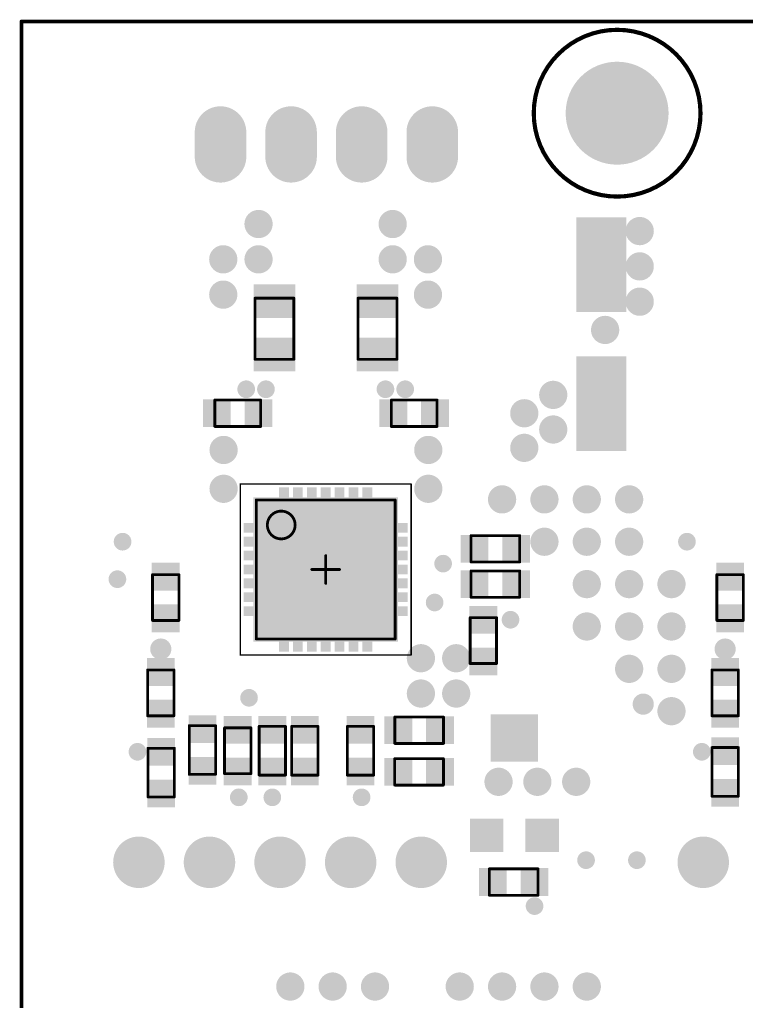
# Model space of a CAD drawing. Header units: millimetres. Extents: x 213 to 316, y 2 to 74.
# Drawn here: x 213.44 to 239.59, y 38.39 to 73.71 of the extents above; entities that cross this region are included whole.
import ezdxf

# ---------------------------------------------------------------- set-up
doc = ezdxf.new("R2010")
doc.units = ezdxf.units.MM
for name, color, linetype in [('BottomSolder', 6, 'Continuous'), ('KeepOutLayer', 6, 'Continuous'), ('Mechanical13', 56, 'Continuous'), ('Mechanical15', 56, 'Continuous'), ('MultiLayer', 9, 'Continuous'), ('TopPaste', 8, 'Continuous'), ('TopSolder', 216, 'Continuous')]:
    doc.layers.add(name, color=color, linetype=linetype)

msp = doc.modelspace()

# ---------------------------------------------------------------- linework, layer by layer
at = {"layer": 'BottomSolder'}
for points, const_width in [([(234.015, 70.341, 1), (235.867, 70.341, 1)], 1.852), ([(220.205, 69.662, 1), (221.133, 69.662, 1)], 0.927), ([(222.745, 69.662, 1), (223.673, 69.662, 1)], 0.927), ([(225.285, 69.662, 1), (226.213, 69.662, 1)], 0.927), ([(227.825, 69.662, 1), (228.753, 69.662, 1)], 0.927), ([(220.205, 68.773, 1), (221.133, 68.773, 1)], 0.927), ([(222.745, 68.773, 1), (223.673, 68.773, 1)], 0.927), ([(225.285, 68.773, 1), (226.213, 68.773, 1)], 0.927), ([(227.825, 68.773, 1), (228.753, 68.773, 1)], 0.927), ([(217.269, 43.392, 1), (218.195, 43.392, 1)], 0.927), ([(219.809, 43.392, 1), (220.735, 43.392, 1)], 0.927), ([(222.349, 43.392, 1), (223.275, 43.392, 1)], 0.927), ([(224.889, 43.392, 1), (225.815, 43.392, 1)], 0.927), ([(227.429, 43.392, 1), (228.355, 43.392, 1)], 0.927), ([(237.577, 43.392, 1), (238.503, 43.392, 1)], 0.927)]:
    msp.add_lwpolyline(points, format="xyb", close=True, dxfattribs=dict(at, const_width=const_width))
at = {"layer": 'BottomSolder', "const_width": 1.854}
for points in [[(220.669, 68.773), (220.669, 69.662)], [(223.209, 68.773), (223.209, 69.662)], [(225.749, 68.773), (225.749, 69.662)], [(228.289, 68.773), (228.289, 69.662)]]:
    msp.add_lwpolyline(points, dxfattribs=at)
at = {"layer": 'BottomSolder'}
msp.add_solid([(221.854, 51.326), (227.054, 51.326), (221.854, 56.526), (227.054, 56.526)], dxfattribs=at)
at = {"layer": 'KeepOutLayer', "const_width": 0.127}
for points in [[(213.504, 1.965), (213.504, 73.643)], [(213.504, 73.643), (314.9, 73.643)]]:
    msp.add_lwpolyline(points, dxfattribs=at)
at = {"layer": 'KeepOutLayer'}
for points, const_width in [([(213.472, 73.643, 1), (213.535, 73.643, 1)], 0.0635), ([(213.472, 73.643, 1), (213.535, 73.643, 1)], 0.0635), ([(237.941, 70.341, 1), (231.941, 70.341, 1)], 0.15), ([(231.904, 70.341, 1), (231.979, 70.341, 1)], 0.075), ([(237.904, 70.341, 1), (237.979, 70.341, 1)], 0.075)]:
    msp.add_lwpolyline(points, format="xyb", close=True, dxfattribs=dict(at, const_width=const_width))
at = {"layer": 'Mechanical13', "const_width": 0.1}
for points in [[(221.909, 61.487), (221.909, 63.687)], [(221.909, 63.687), (223.309, 63.687)], [(223.309, 61.487), (223.309, 63.687)], [(225.617, 61.487), (225.617, 63.687)], [(225.617, 63.687), (227.017, 63.687)], [(227.017, 61.487), (227.017, 63.687)], [(221.909, 61.487), (223.309, 61.487)], [(225.617, 61.487), (227.017, 61.487)], [(220.463, 59.071), (220.463, 60.021)], [(220.463, 60.021), (222.113, 60.021)], [(222.113, 59.071), (222.113, 60.021)], [(226.813, 59.071), (226.813, 60.021)], [(226.813, 60.021), (228.463, 60.021)], [(228.463, 59.071), (228.463, 60.021)], [(220.463, 59.071), (222.113, 59.071)], [(226.813, 59.071), (228.463, 59.071)], [(221.954, 56.426), (226.954, 56.426)], [(221.954, 51.426), (221.954, 56.426)], [(226.954, 51.426), (226.954, 56.426)], [(229.683, 55.145), (231.436, 55.145)], [(229.683, 54.195), (229.683, 55.145)], [(231.436, 54.195), (231.436, 55.145)], [(229.683, 54.195), (231.436, 54.195)], [(218.222, 53.742), (219.172, 53.742)], [(218.222, 52.092), (218.222, 53.742)], [(219.172, 52.092), (219.172, 53.742)], [(229.683, 53.875), (231.436, 53.875)], [(229.683, 52.925), (229.683, 53.875)], [(231.436, 52.925), (231.436, 53.875)], [(238.53, 53.742), (239.48, 53.742)], [(238.53, 52.092), (238.53, 53.742)], [(239.48, 52.092), (239.48, 53.742)], [(229.683, 52.925), (231.436, 52.925)], [(218.222, 52.092), (219.172, 52.092)], [(229.652, 52.193), (230.602, 52.193)], [(229.652, 50.543), (229.652, 52.193)], [(230.602, 50.543), (230.602, 52.193)], [(238.53, 52.092), (239.48, 52.092)], [(221.954, 51.426), (226.954, 51.426)], [(229.652, 50.543), (230.602, 50.543)], [(218.044, 50.313), (218.994, 50.313)], [(218.044, 48.663), (218.044, 50.313)], [(218.994, 48.663), (218.994, 50.313)], [(238.352, 50.313), (239.302, 50.313)], [(238.352, 48.663), (238.352, 50.313)], [(239.302, 48.663), (239.302, 50.313)], [(218.044, 48.663), (218.994, 48.663)], [(226.94, 48.617), (228.693, 48.617)], [(226.94, 47.667), (226.94, 48.617)], [(228.693, 47.667), (228.693, 48.617)], [(238.352, 48.663), (239.302, 48.663)], [(219.543, 48.308), (220.493, 48.308)], [(219.543, 46.555), (219.543, 48.308)], [(220.493, 46.555), (220.493, 48.308)], [(220.813, 48.23), (221.763, 48.23)], [(220.813, 46.58), (220.813, 48.23)], [(221.763, 46.58), (221.763, 48.23)], [(222.058, 48.281), (223.008, 48.281)], [(222.058, 46.528), (222.058, 48.281)], [(223.008, 46.528), (223.008, 48.281)], [(223.226, 48.281), (224.176, 48.281)], [(223.226, 46.528), (223.226, 48.281)], [(224.176, 46.528), (224.176, 48.281)], [(225.233, 48.281), (226.183, 48.281)], [(225.233, 46.528), (225.233, 48.281)], [(226.183, 46.528), (226.183, 48.281)], [(226.94, 47.667), (228.693, 47.667)], [(218.058, 47.495), (219.008, 47.495)], [(218.058, 45.742), (218.058, 47.495)], [(219.008, 45.742), (219.008, 47.495)], [(238.352, 47.52), (239.302, 47.52)], [(238.352, 45.768), (238.352, 47.52)], [(239.302, 45.768), (239.302, 47.52)], [(226.939, 47.118), (228.691, 47.118)], [(226.939, 46.168), (226.939, 47.118)], [(228.691, 46.168), (228.691, 47.118)], [(220.813, 46.58), (221.763, 46.58)], [(219.543, 46.555), (220.493, 46.555)], [(222.058, 46.528), (223.008, 46.528)], [(223.226, 46.528), (224.176, 46.528)], [(225.233, 46.528), (226.183, 46.528)], [(226.939, 46.168), (228.691, 46.168)], [(218.058, 45.742), (219.008, 45.742)], [(238.352, 45.768), (239.302, 45.768)], [(230.342, 42.206), (230.342, 43.156)], [(230.342, 43.156), (232.095, 43.156)], [(232.095, 42.206), (232.095, 43.156)], [(230.342, 42.206), (232.095, 42.206)]]:
    msp.add_lwpolyline(points, dxfattribs=at)
at = {"layer": 'Mechanical13'}
for points, const_width in [([(221.884, 63.687, 1), (221.934, 63.687, 1)], 0.05), ([(221.884, 63.687, 1), (221.934, 63.687, 1)], 0.05), ([(223.284, 63.687, 1), (223.334, 63.687, 1)], 0.05), ([(223.284, 63.687, 1), (223.334, 63.687, 1)], 0.05), ([(225.592, 63.687, 1), (225.642, 63.687, 1)], 0.05), ([(225.592, 63.687, 1), (225.642, 63.687, 1)], 0.05), ([(226.992, 63.687, 1), (227.042, 63.687, 1)], 0.05), ([(226.992, 63.687, 1), (227.042, 63.687, 1)], 0.05), ([(221.884, 61.487, 1), (221.934, 61.487, 1)], 0.05), ([(221.884, 61.487, 1), (221.934, 61.487, 1)], 0.05), ([(223.284, 61.487, 1), (223.334, 61.487, 1)], 0.05), ([(223.284, 61.487, 1), (223.334, 61.487, 1)], 0.05), ([(225.592, 61.487, 1), (225.642, 61.487, 1)], 0.05), ([(225.592, 61.487, 1), (225.642, 61.487, 1)], 0.05), ([(226.992, 61.487, 1), (227.042, 61.487, 1)], 0.05), ([(226.992, 61.487, 1), (227.042, 61.487, 1)], 0.05), ([(220.438, 60.021, 1), (220.488, 60.021, 1)], 0.05), ([(220.438, 60.021, 1), (220.488, 60.021, 1)], 0.05), ([(222.088, 60.021, 1), (222.138, 60.021, 1)], 0.05), ([(222.088, 60.021, 1), (222.138, 60.021, 1)], 0.05), ([(226.788, 60.021, 1), (226.838, 60.021, 1)], 0.05), ([(226.788, 60.021, 1), (226.838, 60.021, 1)], 0.05), ([(228.438, 60.021, 1), (228.488, 60.021, 1)], 0.05), ([(228.438, 60.021, 1), (228.488, 60.021, 1)], 0.05), ([(220.438, 59.071, 1), (220.488, 59.071, 1)], 0.05), ([(220.438, 59.071, 1), (220.488, 59.071, 1)], 0.05), ([(222.088, 59.071, 1), (222.138, 59.071, 1)], 0.05), ([(222.088, 59.071, 1), (222.138, 59.071, 1)], 0.05), ([(226.788, 59.071, 1), (226.838, 59.071, 1)], 0.05), ([(226.788, 59.071, 1), (226.838, 59.071, 1)], 0.05), ([(228.438, 59.071, 1), (228.488, 59.071, 1)], 0.05), ([(228.438, 59.071, 1), (228.488, 59.071, 1)], 0.05), ([(221.929, 56.426, 1), (221.979, 56.426, 1)], 0.05), ([(221.929, 56.426, 1), (221.979, 56.426, 1)], 0.05), ([(226.929, 56.426, 1), (226.979, 56.426, 1)], 0.05), ([(226.929, 56.426, 1), (226.979, 56.426, 1)], 0.05), ([(223.354, 55.526, 1), (222.354, 55.526, 1)], 0.1), ([(222.329, 55.526, 1), (222.379, 55.526, 1)], 0.05), ([(223.329, 55.526, 1), (223.379, 55.526, 1)], 0.05), ([(229.658, 55.145, 1), (229.708, 55.145, 1)], 0.05), ([(229.658, 55.145, 1), (229.708, 55.145, 1)], 0.05), ([(231.411, 55.145, 1), (231.461, 55.145, 1)], 0.05), ([(231.411, 55.145, 1), (231.461, 55.145, 1)], 0.05), ([(229.658, 54.195, 1), (229.708, 54.195, 1)], 0.05), ([(229.658, 54.195, 1), (229.708, 54.195, 1)], 0.05), ([(231.411, 54.195, 1), (231.461, 54.195, 1)], 0.05), ([(231.411, 54.195, 1), (231.461, 54.195, 1)], 0.05), ([(218.197, 53.742, 1), (218.247, 53.742, 1)], 0.05), ([(218.197, 53.742, 1), (218.247, 53.742, 1)], 0.05), ([(219.147, 53.742, 1), (219.197, 53.742, 1)], 0.05), ([(219.147, 53.742, 1), (219.197, 53.742, 1)], 0.05), ([(229.658, 53.875, 1), (229.708, 53.875, 1)], 0.05), ([(229.658, 53.875, 1), (229.708, 53.875, 1)], 0.05), ([(231.411, 53.875, 1), (231.461, 53.875, 1)], 0.05), ([(231.411, 53.875, 1), (231.461, 53.875, 1)], 0.05), ([(238.505, 53.742, 1), (238.555, 53.742, 1)], 0.05), ([(238.505, 53.742, 1), (238.555, 53.742, 1)], 0.05), ([(239.455, 53.742, 1), (239.505, 53.742, 1)], 0.05), ([(239.455, 53.742, 1), (239.505, 53.742, 1)], 0.05), ([(229.658, 52.925, 1), (229.708, 52.925, 1)], 0.05), ([(229.658, 52.925, 1), (229.708, 52.925, 1)], 0.05), ([(231.411, 52.925, 1), (231.461, 52.925, 1)], 0.05), ([(231.411, 52.925, 1), (231.461, 52.925, 1)], 0.05), ([(218.197, 52.092, 1), (218.247, 52.092, 1)], 0.05), ([(218.197, 52.092, 1), (218.247, 52.092, 1)], 0.05), ([(219.147, 52.092, 1), (219.197, 52.092, 1)], 0.05), ([(219.147, 52.092, 1), (219.197, 52.092, 1)], 0.05), ([(229.627, 52.193, 1), (229.677, 52.193, 1)], 0.05), ([(229.627, 52.193, 1), (229.677, 52.193, 1)], 0.05), ([(230.577, 52.193, 1), (230.627, 52.193, 1)], 0.05), ([(230.577, 52.193, 1), (230.627, 52.193, 1)], 0.05), ([(238.505, 52.092, 1), (238.555, 52.092, 1)], 0.05), ([(238.505, 52.092, 1), (238.555, 52.092, 1)], 0.05), ([(239.455, 52.092, 1), (239.505, 52.092, 1)], 0.05), ([(239.455, 52.092, 1), (239.505, 52.092, 1)], 0.05), ([(221.929, 51.426, 1), (221.979, 51.426, 1)], 0.05), ([(221.929, 51.426, 1), (221.979, 51.426, 1)], 0.05), ([(226.929, 51.426, 1), (226.979, 51.426, 1)], 0.05), ([(226.929, 51.426, 1), (226.979, 51.426, 1)], 0.05), ([(229.627, 50.543, 1), (229.677, 50.543, 1)], 0.05), ([(229.627, 50.543, 1), (229.677, 50.543, 1)], 0.05), ([(230.577, 50.543, 1), (230.627, 50.543, 1)], 0.05), ([(230.577, 50.543, 1), (230.627, 50.543, 1)], 0.05), ([(218.019, 50.313, 1), (218.069, 50.313, 1)], 0.05), ([(218.019, 50.313, 1), (218.069, 50.313, 1)], 0.05), ([(218.969, 50.313, 1), (219.019, 50.313, 1)], 0.05), ([(218.969, 50.313, 1), (219.019, 50.313, 1)], 0.05), ([(238.327, 50.313, 1), (238.377, 50.313, 1)], 0.05), ([(238.327, 50.313, 1), (238.377, 50.313, 1)], 0.05), ([(239.277, 50.313, 1), (239.327, 50.313, 1)], 0.05), ([(239.277, 50.313, 1), (239.327, 50.313, 1)], 0.05), ([(218.019, 48.663, 1), (218.069, 48.663, 1)], 0.05), ([(218.019, 48.663, 1), (218.069, 48.663, 1)], 0.05), ([(218.969, 48.663, 1), (219.019, 48.663, 1)], 0.05), ([(218.969, 48.663, 1), (219.019, 48.663, 1)], 0.05), ([(226.915, 48.617, 1), (226.965, 48.617, 1)], 0.05), ([(226.915, 48.617, 1), (226.965, 48.617, 1)], 0.05), ([(228.668, 48.617, 1), (228.718, 48.617, 1)], 0.05), ([(228.668, 48.617, 1), (228.718, 48.617, 1)], 0.05), ([(238.327, 48.663, 1), (238.377, 48.663, 1)], 0.05), ([(238.327, 48.663, 1), (238.377, 48.663, 1)], 0.05), ([(239.277, 48.663, 1), (239.327, 48.663, 1)], 0.05), ([(239.277, 48.663, 1), (239.327, 48.663, 1)], 0.05), ([(219.518, 48.308, 1), (219.568, 48.308, 1)], 0.05), ([(219.518, 48.308, 1), (219.568, 48.308, 1)], 0.05), ([(220.468, 48.308, 1), (220.518, 48.308, 1)], 0.05), ([(220.468, 48.308, 1), (220.518, 48.308, 1)], 0.05), ([(220.788, 48.23, 1), (220.838, 48.23, 1)], 0.05), ([(220.788, 48.23, 1), (220.838, 48.23, 1)], 0.05), ([(221.738, 48.23, 1), (221.788, 48.23, 1)], 0.05), ([(221.738, 48.23, 1), (221.788, 48.23, 1)], 0.05), ([(222.033, 48.281, 1), (222.083, 48.281, 1)], 0.05), ([(222.033, 48.281, 1), (222.083, 48.281, 1)], 0.05), ([(222.983, 48.281, 1), (223.033, 48.281, 1)], 0.05), ([(222.983, 48.281, 1), (223.033, 48.281, 1)], 0.05), ([(223.201, 48.281, 1), (223.251, 48.281, 1)], 0.05), ([(223.201, 48.281, 1), (223.251, 48.281, 1)], 0.05), ([(224.151, 48.281, 1), (224.201, 48.281, 1)], 0.05), ([(224.151, 48.281, 1), (224.201, 48.281, 1)], 0.05), ([(225.208, 48.281, 1), (225.258, 48.281, 1)], 0.05), ([(225.208, 48.281, 1), (225.258, 48.281, 1)], 0.05), ([(226.158, 48.281, 1), (226.208, 48.281, 1)], 0.05), ([(226.158, 48.281, 1), (226.208, 48.281, 1)], 0.05), ([(226.915, 47.667, 1), (226.965, 47.667, 1)], 0.05), ([(226.915, 47.667, 1), (226.965, 47.667, 1)], 0.05), ([(228.668, 47.667, 1), (228.718, 47.667, 1)], 0.05), ([(228.668, 47.667, 1), (228.718, 47.667, 1)], 0.05), ([(218.033, 47.495, 1), (218.083, 47.495, 1)], 0.05), ([(218.033, 47.495, 1), (218.083, 47.495, 1)], 0.05), ([(218.983, 47.495, 1), (219.033, 47.495, 1)], 0.05), ([(218.983, 47.495, 1), (219.033, 47.495, 1)], 0.05), ([(238.327, 47.52, 1), (238.377, 47.52, 1)], 0.05), ([(238.327, 47.52, 1), (238.377, 47.52, 1)], 0.05), ([(239.277, 47.52, 1), (239.327, 47.52, 1)], 0.05), ([(239.277, 47.52, 1), (239.327, 47.52, 1)], 0.05), ([(226.914, 47.118, 1), (226.964, 47.118, 1)], 0.05), ([(226.914, 47.118, 1), (226.964, 47.118, 1)], 0.05), ([(228.666, 47.118, 1), (228.716, 47.118, 1)], 0.05), ([(228.666, 47.118, 1), (228.716, 47.118, 1)], 0.05), ([(220.788, 46.58, 1), (220.838, 46.58, 1)], 0.05), ([(220.788, 46.58, 1), (220.838, 46.58, 1)], 0.05), ([(221.738, 46.58, 1), (221.788, 46.58, 1)], 0.05), ([(221.738, 46.58, 1), (221.788, 46.58, 1)], 0.05), ([(219.518, 46.555, 1), (219.568, 46.555, 1)], 0.05), ([(219.518, 46.555, 1), (219.568, 46.555, 1)], 0.05), ([(220.468, 46.555, 1), (220.518, 46.555, 1)], 0.05), ([(220.468, 46.555, 1), (220.518, 46.555, 1)], 0.05), ([(222.033, 46.528, 1), (222.083, 46.528, 1)], 0.05), ([(222.033, 46.528, 1), (222.083, 46.528, 1)], 0.05), ([(222.983, 46.528, 1), (223.033, 46.528, 1)], 0.05), ([(222.983, 46.528, 1), (223.033, 46.528, 1)], 0.05), ([(223.201, 46.528, 1), (223.251, 46.528, 1)], 0.05), ([(223.201, 46.528, 1), (223.251, 46.528, 1)], 0.05), ([(224.151, 46.528, 1), (224.201, 46.528, 1)], 0.05), ([(224.151, 46.528, 1), (224.201, 46.528, 1)], 0.05), ([(225.208, 46.528, 1), (225.258, 46.528, 1)], 0.05), ([(225.208, 46.528, 1), (225.258, 46.528, 1)], 0.05), ([(226.158, 46.528, 1), (226.208, 46.528, 1)], 0.05), ([(226.158, 46.528, 1), (226.208, 46.528, 1)], 0.05), ([(226.914, 46.168, 1), (226.964, 46.168, 1)], 0.05), ([(226.914, 46.168, 1), (226.964, 46.168, 1)], 0.05), ([(228.666, 46.168, 1), (228.716, 46.168, 1)], 0.05), ([(228.666, 46.168, 1), (228.716, 46.168, 1)], 0.05), ([(218.033, 45.742, 1), (218.083, 45.742, 1)], 0.05), ([(218.033, 45.742, 1), (218.083, 45.742, 1)], 0.05), ([(218.983, 45.742, 1), (219.033, 45.742, 1)], 0.05), ([(218.983, 45.742, 1), (219.033, 45.742, 1)], 0.05), ([(238.327, 45.768, 1), (238.377, 45.768, 1)], 0.05), ([(238.327, 45.768, 1), (238.377, 45.768, 1)], 0.05), ([(239.277, 45.768, 1), (239.327, 45.768, 1)], 0.05), ([(239.277, 45.768, 1), (239.327, 45.768, 1)], 0.05), ([(230.317, 43.156, 1), (230.367, 43.156, 1)], 0.05), ([(230.317, 43.156, 1), (230.367, 43.156, 1)], 0.05), ([(232.07, 43.156, 1), (232.12, 43.156, 1)], 0.05), ([(232.07, 43.156, 1), (232.12, 43.156, 1)], 0.05), ([(230.317, 42.206, 1), (230.367, 42.206, 1)], 0.05), ([(230.317, 42.206, 1), (230.367, 42.206, 1)], 0.05), ([(232.07, 42.206, 1), (232.12, 42.206, 1)], 0.05), ([(232.07, 42.206, 1), (232.12, 42.206, 1)], 0.05)]:
    msp.add_lwpolyline(points, format="xyb", close=True, dxfattribs=dict(at, const_width=const_width))
at = {"layer": 'Mechanical15'}
for points, const_width in [([(221.379, 57.001), (227.529, 57.001)], 0.05), ([(221.379, 50.851), (221.379, 57.001)], 0.05), ([(227.529, 50.851), (227.529, 57.001)], 0.05), ([(224.454, 53.426), (224.454, 54.426)], 0.1), ([(223.954, 53.926), (224.954, 53.926)], 0.1), ([(221.379, 50.851), (227.529, 50.851)], 0.05)]:
    msp.add_lwpolyline(points, dxfattribs=dict(at, const_width=const_width))
for points, const_width in [([(221.366, 57.001, 1), (221.391, 57.001, 1)], 0.025), ([(221.366, 57.001, 1), (221.391, 57.001, 1)], 0.025), ([(227.516, 57.001, 1), (227.541, 57.001, 1)], 0.025), ([(227.516, 57.001, 1), (227.541, 57.001, 1)], 0.025), ([(224.429, 54.426, 1), (224.479, 54.426, 1)], 0.05), ([(223.929, 53.926, 1), (223.979, 53.926, 1)], 0.05), ([(224.929, 53.926, 1), (224.979, 53.926, 1)], 0.05), ([(224.429, 53.426, 1), (224.479, 53.426, 1)], 0.05), ([(221.366, 50.851, 1), (221.391, 50.851, 1)], 0.025), ([(221.366, 50.851, 1), (221.391, 50.851, 1)], 0.025), ([(227.516, 50.851, 1), (227.541, 50.851, 1)], 0.025), ([(227.516, 50.851, 1), (227.541, 50.851, 1)], 0.025)]:
    msp.add_lwpolyline(points, format="xyb", close=True, dxfattribs=dict(at, const_width=const_width))
at = {"layer": 'MultiLayer'}
for points, const_width in [([(234.066, 70.341, 1), (235.816, 70.341, 1)], 1.75), ([(220.256, 69.662, 1), (221.082, 69.662, 1)], 0.826), ([(222.796, 69.662, 1), (223.622, 69.662, 1)], 0.826), ([(225.336, 69.662, 1), (226.162, 69.662, 1)], 0.826), ([(227.876, 69.662, 1), (228.702, 69.662, 1)], 0.826), ([(220.256, 68.773, 1), (221.082, 68.773, 1)], 0.826), ([(222.796, 68.773, 1), (223.622, 68.773, 1)], 0.826), ([(225.336, 68.773, 1), (226.162, 68.773, 1)], 0.826), ([(227.876, 68.773, 1), (228.702, 68.773, 1)], 0.826), ([(221.784, 66.354, 1), (222.292, 66.354, 1)], 0.508), ([(226.61, 66.354, 1), (227.118, 66.354, 1)], 0.508), ([(235.5, 66.1, 1), (236.008, 66.1, 1)], 0.508), ([(220.514, 65.084, 1), (221.022, 65.084, 1)], 0.508), ([(221.784, 65.084, 1), (222.292, 65.084, 1)], 0.508), ([(226.61, 65.084, 1), (227.118, 65.084, 1)], 0.508), ([(227.88, 65.084, 1), (228.388, 65.084, 1)], 0.508), ([(235.5, 64.83, 1), (236.008, 64.83, 1)], 0.508), ([(220.514, 63.814, 1), (221.022, 63.814, 1)], 0.508), ([(227.88, 63.814, 1), (228.388, 63.814, 1)], 0.508), ([(235.5, 63.56, 1), (236.008, 63.56, 1)], 0.508), ([(234.255, 62.544, 1), (234.763, 62.544, 1)], 0.508), ([(221.434, 60.41, 1), (221.752, 60.41, 1)], 0.318), ([(222.145, 60.41, 1), (222.463, 60.41, 1)], 0.318), ([(226.444, 60.41, 1), (226.762, 60.41, 1)], 0.318), ([(227.156, 60.41, 1), (227.473, 60.41, 1)], 0.318), ([(232.388, 60.207, 1), (232.896, 60.207, 1)], 0.508), ([(231.346, 59.546, 1), (231.854, 59.546, 1)], 0.508), ([(232.388, 58.962, 1), (232.896, 58.962, 1)], 0.508), ([(220.526, 58.226, 1), (221.034, 58.226, 1)], 0.508), ([(227.892, 58.226, 1), (228.4, 58.226, 1)], 0.508), ([(231.346, 58.302, 1), (231.854, 58.302, 1)], 0.508), ([(220.526, 56.829, 1), (221.034, 56.829, 1)], 0.508), ([(227.892, 56.829, 1), (228.4, 56.829, 1)], 0.508), ([(230.547, 56.448, 1), (231.055, 56.448, 1)], 0.508), ([(232.071, 56.448, 1), (232.579, 56.448, 1)], 0.508), ([(233.595, 56.448, 1), (234.103, 56.448, 1)], 0.508), ([(235.119, 56.448, 1), (235.627, 56.448, 1)], 0.508), ([(216.986, 54.926, 1), (217.304, 54.926, 1)], 0.318), ([(232.071, 54.924, 1), (232.579, 54.924, 1)], 0.508), ([(233.595, 54.924, 1), (234.103, 54.924, 1)], 0.508), ([(235.119, 54.924, 1), (235.627, 54.924, 1)], 0.508), ([(237.294, 54.926, 1), (237.612, 54.926, 1)], 0.318), ([(228.521, 54.136, 1), (228.838, 54.136, 1)], 0.318), ([(216.799, 53.577, 1), (217.117, 53.577, 1)], 0.318), ([(233.595, 53.4, 1), (234.103, 53.4, 1)], 0.508), ([(235.119, 53.4, 1), (235.627, 53.4, 1)], 0.508), ([(236.643, 53.4, 1), (237.151, 53.4, 1)], 0.508), ([(228.216, 52.739, 1), (228.533, 52.739, 1)], 0.318), ([(230.946, 52.118, 1), (231.263, 52.118, 1)], 0.318), ([(233.595, 51.876, 1), (234.103, 51.876, 1)], 0.508), ([(235.119, 51.876, 1), (235.627, 51.876, 1)], 0.508), ([(236.643, 51.876, 1), (237.151, 51.876, 1)], 0.508), ([(218.329, 51.063, 1), (218.71, 51.063, 1)], 0.381), ([(227.626, 50.733, 1), (228.134, 50.733, 1)], 0.508), ([(228.896, 50.733, 1), (229.404, 50.733, 1)], 0.508), ([(238.637, 51.063, 1), (239.018, 51.063, 1)], 0.381), ([(235.119, 50.352, 1), (235.627, 50.352, 1)], 0.508), ([(236.643, 50.352, 1), (237.151, 50.352, 1)], 0.508), ([(227.626, 49.463, 1), (228.134, 49.463, 1)], 0.508), ([(228.896, 49.463, 1), (229.404, 49.463, 1)], 0.508), ([(221.536, 49.31, 1), (221.853, 49.31, 1)], 0.318), ([(235.69, 49.082, 1), (236.071, 49.082, 1)], 0.381), ([(236.643, 48.828, 1), (237.151, 48.828, 1)], 0.508), ([(217.522, 47.368, 1), (217.84, 47.368, 1)], 0.318), ([(237.83, 47.368, 1), (238.148, 47.368, 1)], 0.318), ([(230.42, 46.288, 1), (230.928, 46.288, 1)], 0.508), ([(231.817, 46.288, 1), (232.325, 46.288, 1)], 0.508), ([(233.214, 46.288, 1), (233.722, 46.288, 1)], 0.508), ([(221.168, 45.729, 1), (221.486, 45.729, 1)], 0.318), ([(222.374, 45.729, 1), (222.691, 45.729, 1)], 0.318), ([(225.588, 45.729, 1), (225.905, 45.729, 1)], 0.318), ([(217.319, 43.392, 1), (218.144, 43.392, 1)], 0.825), ([(219.859, 43.392, 1), (220.684, 43.392, 1)], 0.825), ([(222.399, 43.392, 1), (223.224, 43.392, 1)], 0.825), ([(224.939, 43.392, 1), (225.764, 43.392, 1)], 0.825), ([(227.479, 43.392, 1), (228.304, 43.392, 1)], 0.825), ([(237.627, 43.392, 1), (238.452, 43.392, 1)], 0.825), ([(233.665, 43.468, 1), (233.982, 43.468, 1)], 0.318), ([(235.494, 43.468, 1), (235.811, 43.468, 1)], 0.318), ([(231.811, 41.817, 1), (232.128, 41.817, 1)], 0.318), ([(222.927, 38.922, 1), (223.435, 38.922, 1)], 0.508), ([(224.451, 38.922, 1), (224.959, 38.922, 1)], 0.508), ([(225.975, 38.922, 1), (226.483, 38.922, 1)], 0.508), ([(229.023, 38.922, 1), (229.531, 38.922, 1)], 0.508), ([(230.547, 38.922, 1), (231.055, 38.922, 1)], 0.508), ([(232.071, 38.922, 1), (232.579, 38.922, 1)], 0.508), ([(233.595, 38.922, 1), (234.103, 38.922, 1)], 0.508)]:
    msp.add_lwpolyline(points, format="xyb", close=True, dxfattribs=dict(at, const_width=const_width))
at = {"layer": 'MultiLayer', "const_width": 1.651}
for points in [[(220.669, 68.773), (220.669, 69.662)], [(223.209, 68.773), (223.209, 69.662)], [(225.749, 68.773), (225.749, 69.662)], [(228.289, 68.773), (228.289, 69.662)]]:
    msp.add_lwpolyline(points, dxfattribs=at)
at = {"layer": 'TopPaste'}
for points in [[(233.569, 66.491), (233.569, 63.291), (235.169, 66.491), (235.169, 63.291)], [(223.259, 63.078), (223.259, 64.078), (221.959, 63.078), (221.959, 64.078)], [(226.967, 63.078), (226.967, 64.078), (225.667, 63.078), (225.667, 64.078)], [(223.259, 61.162), (223.259, 62.162), (221.959, 61.162), (221.959, 62.162)], [(226.967, 61.162), (226.967, 62.162), (225.667, 61.162), (225.667, 62.162)], [(235.169, 58.291), (235.169, 61.491), (233.569, 58.291), (233.569, 61.491)], [(220.138, 59.146), (220.938, 59.146), (220.138, 59.946), (220.938, 59.946)], [(221.638, 59.146), (222.438, 59.146), (221.638, 59.946), (222.438, 59.946)], [(227.288, 59.946), (226.488, 59.946), (227.288, 59.146), (226.488, 59.146)], [(228.788, 59.946), (227.988, 59.946), (228.788, 59.146), (227.988, 59.146)], [(222.829, 56.029), (223.079, 56.029), (222.829, 56.829), (223.079, 56.829)], [(223.329, 56.029), (223.579, 56.029), (223.329, 56.829), (223.579, 56.829)], [(223.829, 56.029), (224.079, 56.029), (223.829, 56.829), (224.079, 56.829)], [(224.329, 56.029), (224.579, 56.029), (224.329, 56.829), (224.579, 56.829)], [(224.829, 56.029), (225.079, 56.029), (224.829, 56.829), (225.079, 56.829)], [(225.329, 56.029), (225.579, 56.029), (225.329, 56.829), (225.579, 56.829)], [(225.829, 56.029), (226.079, 56.029), (225.829, 56.829), (226.079, 56.829)], [(222.351, 55.301), (222.351, 55.551), (221.551, 55.301), (221.551, 55.551)], [(222.604, 52.076), (226.304, 52.076), (222.604, 55.776), (226.304, 55.776)], [(227.356, 55.301), (227.356, 55.551), (226.556, 55.301), (226.556, 55.551)], [(222.351, 54.801), (222.351, 55.051), (221.551, 54.801), (221.551, 55.051)], [(227.356, 54.801), (227.356, 55.051), (226.556, 54.801), (226.556, 55.051)], [(230.209, 55.07), (229.409, 55.07), (230.209, 54.27), (229.409, 54.27)], [(231.709, 55.07), (230.909, 55.07), (231.709, 54.27), (230.909, 54.27)], [(222.351, 54.301), (222.351, 54.551), (221.551, 54.301), (221.551, 54.551)], [(227.356, 54.301), (227.356, 54.551), (226.556, 54.301), (226.556, 54.551)], [(218.297, 54.067), (218.297, 53.267), (219.097, 54.067), (219.097, 53.267)], [(222.351, 53.801), (222.351, 54.051), (221.551, 53.801), (221.551, 54.051)], [(227.356, 53.801), (227.356, 54.051), (226.556, 53.801), (226.556, 54.051)], [(238.605, 54.067), (238.605, 53.267), (239.405, 54.067), (239.405, 53.267)], [(230.209, 53.8), (229.409, 53.8), (230.209, 53), (229.409, 53)], [(231.709, 53.8), (230.909, 53.8), (231.709, 53), (230.909, 53)], [(222.351, 53.301), (222.351, 53.551), (221.551, 53.301), (221.551, 53.551)], [(227.356, 53.301), (227.356, 53.551), (226.556, 53.301), (226.556, 53.551)], [(222.351, 52.801), (222.351, 53.051), (221.551, 52.801), (221.551, 53.051)], [(227.356, 52.801), (227.356, 53.051), (226.556, 52.801), (226.556, 53.051)], [(218.297, 52.567), (218.297, 51.767), (219.097, 52.567), (219.097, 51.767)], [(222.351, 52.301), (222.351, 52.551), (221.551, 52.301), (221.551, 52.551)], [(227.356, 52.301), (227.356, 52.551), (226.556, 52.301), (226.556, 52.551)], [(229.727, 52.518), (229.727, 51.718), (230.527, 52.518), (230.527, 51.718)], [(238.605, 52.567), (238.605, 51.767), (239.405, 52.567), (239.405, 51.767)], [(222.829, 51.024), (223.079, 51.024), (222.829, 51.824), (223.079, 51.824)], [(223.329, 51.024), (223.579, 51.024), (223.329, 51.824), (223.579, 51.824)], [(223.829, 51.024), (224.079, 51.024), (223.829, 51.824), (224.079, 51.824)], [(224.329, 51.024), (224.579, 51.024), (224.329, 51.824), (224.579, 51.824)], [(224.829, 51.024), (225.079, 51.024), (224.829, 51.824), (225.079, 51.824)], [(225.329, 51.024), (225.579, 51.024), (225.329, 51.824), (225.579, 51.824)], [(225.829, 51.024), (226.079, 51.024), (225.829, 51.824), (226.079, 51.824)], [(229.727, 51.018), (229.727, 50.218), (230.527, 51.018), (230.527, 50.218)], [(218.119, 50.638), (218.119, 49.838), (218.919, 50.638), (218.919, 49.838)], [(238.427, 50.638), (238.427, 49.838), (239.227, 50.638), (239.227, 49.838)], [(218.119, 49.138), (218.119, 48.338), (218.919, 49.138), (218.919, 48.338)], [(238.427, 49.138), (238.427, 48.338), (239.227, 49.138), (239.227, 48.338)], [(219.618, 48.581), (219.618, 47.781), (220.418, 48.581), (220.418, 47.781)], [(220.888, 48.555), (220.888, 47.755), (221.688, 48.555), (221.688, 47.755)], [(222.933, 47.755), (222.933, 48.555), (222.133, 47.755), (222.133, 48.555)], [(224.101, 47.755), (224.101, 48.555), (223.301, 47.755), (223.301, 48.555)], [(226.108, 47.755), (226.108, 48.555), (225.308, 47.755), (225.308, 48.555)], [(227.466, 48.542), (226.666, 48.542), (227.466, 47.742), (226.666, 47.742)], [(228.966, 48.542), (228.166, 48.542), (228.966, 47.742), (228.166, 47.742)], [(230.495, 47.114), (231.995, 47.114), (230.495, 48.614), (231.995, 48.614)], [(218.133, 47.768), (218.133, 46.968), (218.933, 47.768), (218.933, 46.968)], [(238.427, 47.793), (238.427, 46.993), (239.227, 47.793), (239.227, 46.993)], [(219.618, 47.081), (219.618, 46.281), (220.418, 47.081), (220.418, 46.281)], [(220.888, 47.055), (220.888, 46.255), (221.688, 47.055), (221.688, 46.255)], [(222.933, 46.255), (222.933, 47.055), (222.133, 46.255), (222.133, 47.055)], [(224.101, 46.255), (224.101, 47.055), (223.301, 46.255), (223.301, 47.055)], [(226.108, 46.255), (226.108, 47.055), (225.308, 46.255), (225.308, 47.055)], [(226.666, 46.243), (227.466, 46.243), (226.666, 47.043), (227.466, 47.043)], [(228.166, 46.243), (228.966, 46.243), (228.166, 47.043), (228.966, 47.043)], [(218.133, 46.268), (218.133, 45.468), (218.933, 46.268), (218.933, 45.468)], [(238.427, 46.293), (238.427, 45.493), (239.227, 46.293), (239.227, 45.493)], [(229.745, 43.864), (230.745, 43.864), (229.745, 44.864), (230.745, 44.864)], [(231.745, 43.864), (232.745, 43.864), (231.745, 44.864), (232.745, 44.864)], [(230.069, 42.281), (230.869, 42.281), (230.069, 43.081), (230.869, 43.081)], [(231.569, 42.281), (232.369, 42.281), (231.569, 43.081), (232.369, 43.081)]]:
    msp.add_solid(points, dxfattribs=at)
at = {"layer": 'TopSolder'}
for points, const_width in [([(234.015, 70.341, 1), (235.867, 70.341, 1)], 1.852), ([(220.205, 69.662, 1), (221.133, 69.662, 1)], 0.927), ([(222.745, 69.662, 1), (223.673, 69.662, 1)], 0.927), ([(225.285, 69.662, 1), (226.213, 69.662, 1)], 0.927), ([(227.825, 69.662, 1), (228.753, 69.662, 1)], 0.927), ([(220.205, 68.773, 1), (221.133, 68.773, 1)], 0.927), ([(222.745, 68.773, 1), (223.673, 68.773, 1)], 0.927), ([(225.285, 68.773, 1), (226.213, 68.773, 1)], 0.927), ([(227.825, 68.773, 1), (228.753, 68.773, 1)], 0.927), ([(217.269, 43.392, 1), (218.195, 43.392, 1)], 0.927), ([(219.809, 43.392, 1), (220.735, 43.392, 1)], 0.927), ([(222.349, 43.392, 1), (223.275, 43.392, 1)], 0.927), ([(224.889, 43.392, 1), (225.815, 43.392, 1)], 0.927), ([(227.429, 43.392, 1), (228.355, 43.392, 1)], 0.927), ([(237.577, 43.392, 1), (238.503, 43.392, 1)], 0.927)]:
    msp.add_lwpolyline(points, format="xyb", close=True, dxfattribs=dict(at, const_width=const_width))
at = {"layer": 'TopSolder', "const_width": 1.854}
for points in [[(220.669, 68.773), (220.669, 69.662)], [(223.209, 68.773), (223.209, 69.662)], [(225.749, 68.773), (225.749, 69.662)], [(228.289, 68.773), (228.289, 69.662)]]:
    msp.add_lwpolyline(points, dxfattribs=at)
at = {"layer": 'TopSolder'}
for points in [[(233.467, 66.593), (233.467, 63.19), (235.271, 66.593), (235.271, 63.19)], [(223.36, 62.976), (223.36, 64.179), (221.857, 62.976), (221.857, 64.179)], [(227.069, 62.976), (227.069, 64.179), (225.566, 62.976), (225.566, 64.179)], [(223.36, 61.06), (223.36, 62.263), (221.857, 61.06), (221.857, 62.263)], [(227.069, 61.06), (227.069, 62.263), (225.566, 61.06), (225.566, 62.263)], [(235.271, 58.19), (235.271, 61.593), (233.467, 58.19), (233.467, 61.593)], [(220.038, 59.046), (221.038, 59.046), (220.038, 60.046), (221.038, 60.046)], [(221.538, 59.046), (222.538, 59.046), (221.538, 60.046), (222.538, 60.046)], [(227.388, 60.046), (226.388, 60.046), (227.388, 59.046), (226.388, 59.046)], [(228.888, 60.046), (227.888, 60.046), (228.888, 59.046), (227.888, 59.046)], [(222.778, 55.978), (223.129, 55.978), (222.778, 56.88), (223.129, 56.88)], [(223.278, 55.978), (223.629, 55.978), (223.278, 56.88), (223.629, 56.88)], [(223.778, 55.978), (224.129, 55.978), (223.778, 56.88), (224.129, 56.88)], [(224.278, 55.978), (224.629, 55.978), (224.278, 56.88), (224.629, 56.88)], [(224.778, 55.978), (225.129, 55.978), (224.778, 56.88), (225.129, 56.88)], [(225.278, 55.978), (225.629, 55.978), (225.278, 56.88), (225.629, 56.88)], [(225.778, 55.978), (226.129, 55.978), (225.778, 56.88), (226.129, 56.88)], [(222.553, 52.026), (226.354, 52.026), (222.553, 55.827), (226.354, 55.827)], [(222.402, 55.251), (222.402, 55.602), (221.5, 55.251), (221.5, 55.602)], [(227.407, 55.251), (227.407, 55.602), (226.506, 55.251), (226.506, 55.602)], [(222.402, 54.751), (222.402, 55.102), (221.5, 54.751), (221.5, 55.102)], [(227.407, 54.751), (227.407, 55.102), (226.506, 54.751), (226.506, 55.102)], [(230.309, 55.17), (229.309, 55.17), (230.309, 54.17), (229.309, 54.17)], [(231.809, 55.17), (230.809, 55.17), (231.809, 54.17), (230.809, 54.17)], [(222.402, 54.251), (222.402, 54.602), (221.5, 54.251), (221.5, 54.602)], [(227.407, 54.251), (227.407, 54.602), (226.506, 54.251), (226.506, 54.602)], [(218.197, 54.167), (218.197, 53.167), (219.197, 54.167), (219.197, 53.167)], [(222.402, 53.751), (222.402, 54.102), (221.5, 53.751), (221.5, 54.102)], [(227.407, 53.751), (227.407, 54.102), (226.506, 53.751), (226.506, 54.102)], [(238.505, 54.167), (238.505, 53.167), (239.505, 54.167), (239.505, 53.167)], [(230.309, 53.9), (229.309, 53.9), (230.309, 52.9), (229.309, 52.9)], [(231.809, 53.9), (230.809, 53.9), (231.809, 52.9), (230.809, 52.9)], [(222.402, 53.251), (222.402, 53.602), (221.5, 53.251), (221.5, 53.602)], [(227.407, 53.251), (227.407, 53.602), (226.506, 53.251), (226.506, 53.602)], [(222.402, 52.751), (222.402, 53.102), (221.5, 52.751), (221.5, 53.102)], [(227.407, 52.751), (227.407, 53.102), (226.506, 52.751), (226.506, 53.102)], [(218.197, 52.667), (218.197, 51.667), (219.197, 52.667), (219.197, 51.667)], [(238.505, 52.667), (238.505, 51.667), (239.505, 52.667), (239.505, 51.667)], [(222.402, 52.251), (222.402, 52.602), (221.5, 52.251), (221.5, 52.602)], [(227.407, 52.251), (227.407, 52.602), (226.506, 52.251), (226.506, 52.602)], [(229.627, 52.618), (229.627, 51.618), (230.627, 52.618), (230.627, 51.618)], [(222.778, 50.973), (223.129, 50.973), (222.778, 51.874), (223.129, 51.874)], [(223.278, 50.973), (223.629, 50.973), (223.278, 51.874), (223.629, 51.874)], [(223.778, 50.973), (224.129, 50.973), (223.778, 51.874), (224.129, 51.874)], [(224.278, 50.973), (224.629, 50.973), (224.278, 51.874), (224.629, 51.874)], [(224.778, 50.973), (225.129, 50.973), (224.778, 51.874), (225.129, 51.874)], [(225.278, 50.973), (225.629, 50.973), (225.278, 51.874), (225.629, 51.874)], [(225.778, 50.973), (226.129, 50.973), (225.778, 51.874), (226.129, 51.874)], [(229.627, 51.118), (229.627, 50.118), (230.627, 51.118), (230.627, 50.118)], [(218.019, 50.738), (218.019, 49.738), (219.019, 50.738), (219.019, 49.738)], [(238.327, 50.738), (238.327, 49.738), (239.327, 50.738), (239.327, 49.738)], [(218.019, 49.238), (218.019, 48.238), (219.019, 49.238), (219.019, 48.238)], [(238.327, 49.238), (238.327, 48.238), (239.327, 49.238), (239.327, 48.238)], [(219.518, 48.681), (219.518, 47.681), (220.518, 48.681), (220.518, 47.681)], [(220.788, 48.655), (220.788, 47.655), (221.788, 48.655), (221.788, 47.655)], [(223.033, 47.655), (223.033, 48.655), (222.033, 47.655), (222.033, 48.655)], [(224.201, 47.655), (224.201, 48.655), (223.201, 47.655), (223.201, 48.655)], [(226.208, 47.655), (226.208, 48.655), (225.208, 47.655), (225.208, 48.655)], [(227.566, 48.642), (226.566, 48.642), (227.566, 47.642), (226.566, 47.642)], [(229.066, 48.642), (228.066, 48.642), (229.066, 47.642), (228.066, 47.642)], [(230.393, 47.012), (232.096, 47.012), (230.393, 48.715), (232.096, 48.715)], [(218.033, 47.868), (218.033, 46.868), (219.033, 47.868), (219.033, 46.868)], [(238.327, 47.893), (238.327, 46.893), (239.327, 47.893), (239.327, 46.893)], [(219.518, 47.181), (219.518, 46.181), (220.518, 47.181), (220.518, 46.181)], [(220.788, 47.155), (220.788, 46.155), (221.788, 47.155), (221.788, 46.155)], [(223.033, 46.155), (223.033, 47.155), (222.033, 46.155), (222.033, 47.155)], [(224.201, 46.155), (224.201, 47.155), (223.201, 46.155), (223.201, 47.155)], [(226.208, 46.155), (226.208, 47.155), (225.208, 46.155), (225.208, 47.155)], [(226.566, 46.143), (227.566, 46.143), (226.566, 47.143), (227.566, 47.143)], [(228.066, 46.143), (229.066, 46.143), (228.066, 47.143), (229.066, 47.143)], [(218.033, 46.368), (218.033, 45.368), (219.033, 46.368), (219.033, 45.368)], [(238.327, 46.393), (238.327, 45.393), (239.327, 46.393), (239.327, 45.393)], [(229.643, 43.762), (230.846, 43.762), (229.643, 44.965), (230.846, 44.965)], [(231.643, 43.762), (232.846, 43.762), (231.643, 44.965), (232.846, 44.965)], [(229.969, 42.181), (230.969, 42.181), (229.969, 43.181), (230.969, 43.181)], [(231.469, 42.181), (232.469, 42.181), (231.469, 43.181), (232.469, 43.181)]]:
    msp.add_solid(points, dxfattribs=at)

doc.saveas('drawing.dxf')
